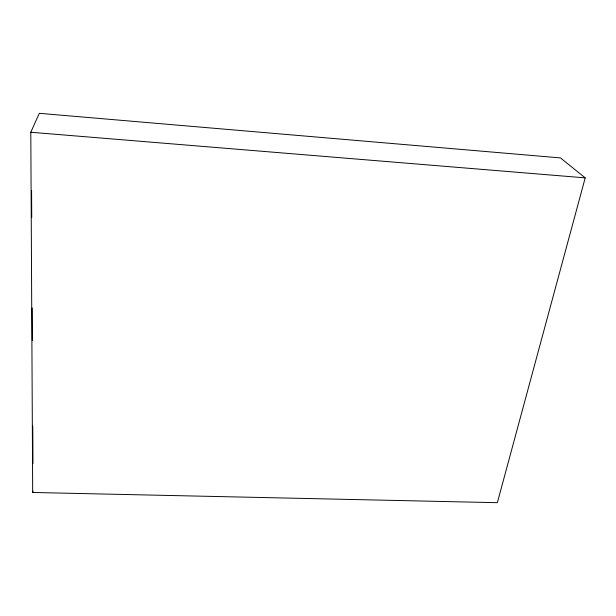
<?xml version="1.0" encoding="UTF-8"?>
<svg xmlns="http://www.w3.org/2000/svg" width="616" height="616" viewBox="0 0 616 616"><rect width="100%" height="100%" fill="white"/><g stroke="black" fill="none" stroke-linecap="round" stroke-linejoin="round"><path stroke-width="0.92" d="M32.687 492.469L30.8 132.255L39.309 113.313L560.468 157.912L585.2 177.87L497.351 502.687L32.687 492.469L32.956 491.129M30.8 132.255L585.2 177.87M31.593 190.76L31.724 217.656M32.178 307.946L32.34 340.602M32.771 426.095L32.956 463.555"/></g></svg>
